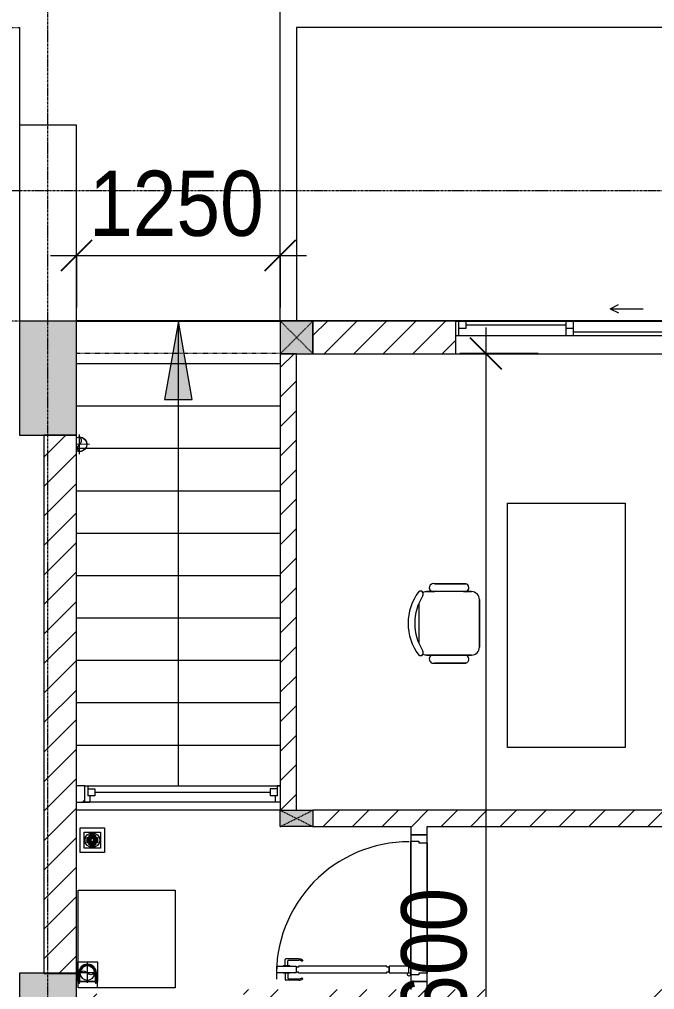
# Model space of a CAD drawing. Header units: millimetres. Extents: x 962 to 241049, y -15958 to 84407.
# Drawn here: x 146556 to 150453, y 40437 to 46387 of the extents above; entities that cross this region are included whole.
import ezdxf

# ---------------------------------------------------------------- set-up
doc = ezdxf.new("R2010")
doc.units = ezdxf.units.MM
for name, pattern in [('Dash', [6, 3, -3]), ('Dash 1_8_', [6.35, 3.175, -3.175]), ('Grid Line', [22.225, 12.7, -3.175, 3.175, -3.175]), ('IMPORT-CENTER _3_', [10.16, 6.35, -1.27, 1.27, -1.27])]:
    doc.linetypes.add(name, pattern=pattern)
for name, color, linetype, lineweight in [('0-1', 7, 'Continuous', 5), ('A-ANNO-DIMS', 211, 'Continuous', 9), ('A-ANNO-DIMS-160', 211, 'Continuous', 9), ('A-AREA', 32, 'Dash 1_8_', 9), ('A-DETL-GENF-1', 9, 'Continuous', 9), ('A-DOOR-1', 254, 'Continuous', 9), ('A-DOOR-2', 9, 'Continuous', 9), ('A-FLOR', 192, 'Continuous', 9), ('A-FLOR-2', 9, 'Continuous', 9), ('A-GLAZ', 151, 'Continuous', 9), ('A-WALL', 113, 'Continuous', 9), ('A-WALL-1', 253, 'Continuous', 18), ('A-WALL-2', 9, 'Continuous', 9), ('A-WALL-3', 113, 'Continuous', 18), ('A-WALL-PATT-1', 10, 'Continuous', 9), ('A-WALL-PATT-2', 111, 'Continuous', 9), ('G-IMPT', 8, 'Continuous', 9), ('G-IMPT-1', 254, 'Continuous', 9), ('G-IMPT-2', 8, 'IMPORT-CENTER _3_', 9), ('I-FURN', 30, 'Continuous', 9), ('I-FURN-1', 254, 'Continuous', 9), ('M-EQPM', 50, 'Continuous', 9), ('S-COLS', 52, 'Continuous', 9), ('S-COLS-1', 52, 'Continuous', 5), ('S-COLS-2', 7, 'Continuous', 18), ('S-COLS-4', 254, 'Continuous', 9), ('S-COLS-5', 253, 'Continuous', 18), ('S-COLS-6', 52, 'Continuous', 18), ('S-COLS-7', 52, 'Dash', 9), ('S-COLS-HDLN', 52, 'Dash', 9), ('S-COLS-HDLN-1', 9, 'Dash', 9), ('S-GRID-1', 1, 'Grid Line', 9), ('S-STRS', 31, 'Continuous', 9), ('S-STRS-ANNO', 31, 'Continuous', 9)]:
    doc.layers.add(name, color=color, linetype=linetype, lineweight=lineweight)
doc.styles.add('UTM Avo', font='UTM Avo.ttf', dxfattribs={"width": 0.9, "height": 400})
doc.dimstyles.new('1_Dim_chi_tiet_2_5_1', dxfattribs={"dimscale": 304.8, "dimtxt": 399.720379, "dimasz": 0.629921, "dimexe": 0.524934, "dimexo": 0.0625, "dimgap": 0.052493, "dimtad": 1, "dimdec": 0, "dimrnd": 5, "dimzin": 0, "dimdsep": 46, "dimtxsty": 'UTM Avo', "dimblk1": 'OBLIQUE', "dimblk2": 'OBLIQUE', "dimsah": 1, "dimcen": 0.09, "dimdle": 0.524934, "dimazin": 0, "dimtfac": 1, "dimtdec": 4, "dimtix": 1, "dimtmove": 0, "dimatfit": 3, "dimfxl": 1.049869, "dimfxlon": 1, "dimtvp": 1, "dimtolj": 1, "dimtzin": 0, "dimarcsym": 2})
pattern_1 = [(45, (0, 0), (-90.50967, 90.50967), [])]
pattern_2 = [(45, (63179.03, 0), (-90.50967, 90.50967), [])]

# ---------------------------------------------------------------- blocks, each defined once
blk = doc.blocks.new('NCV_TKTC_KET CAU_rvt-1-TKCS_MB TẦNG 1')
at = {"layer": 'S-COLS-1'}
for points in [[(83727.6, 43836.9), (83727.6, 44536.9), (83377.6, 44536.9), (83377.6, 43836.9), (83519.9, 43836.9)], [(83727.6, 39236.9), (83727.6, 40536.9), (83377.6, 40536.9), (83377.6, 39236.9), (83519.9, 39236.9)]]:
    blk.add_hatch(color=256, dxfattribs=at).paths.add_polyline_path(points)
at = {"layer": 'S-COLS-2'}
for p, q in [((83727.6, 44536.9), (83377.6, 44536.9)), ((83377.6, 44536.9), (83377.6, 43836.9)), ((83727.6, 43836.9), (83727.6, 44536.9)), ((83377.6, 43836.9), (83727.6, 43836.9)), ((83727.6, 40536.9), (83377.6, 40536.9)), ((83377.6, 40536.9), (83377.6, 39236.9)), ((83727.6, 39236.9), (83727.6, 40536.9))]:
    blk.add_line(p, q, dxfattribs=at)
blk = doc.blocks.new('BAN LV A - BAN LV A_dwg_ban hoc2-348006-TKCS_MB TẦNG 1')
at = {"layer": 'I-FURN'}
for p, q in [((145.8, 437.4), (-145.8, 437.4)), ((-194.4, 388.8), (-194.4, 113.4)), ((194.4, 113.4), (194.4, 388.8)), ((-243, 354.4), (-243, 162)), ((194.4, 351.4), (194.4, 150.8)), ((243.7, 162), (243.7, 354.4)), ((-120.5, 64.8), (120.5, 64.8))]:
    blk.add_line(p, q, dxfattribs=at)
at = {"layer": 'I-FURN', "flags": 128}
blk.add_lwpolyline([(-737.8, 610.5), (-737.8, 1330.5), (-154.9, 1330.5), (762.2, 1330.5), (762.2, 610.5)], close=True, dxfattribs=at)
at = {"layer": 'I-FURN'}
for centre, radius, start, end in [((-145.8, 388.8), 48.6, 90, 180), ((145.8, 388.8), 48.6, 360, 90), ((-218.7, 347.3), 25.3, 343.7398, 163.7398), ((219.4, 347.3), 25.3, 16.2602, 170.70537), ((-218.7, 154.9), 25.3, 163.7398, 16.2602), ((219.4, 154.9), 25.3, 189.29463, 16.2602), ((-180.2, 75.4), 17.8, 57.97259, 216.69006), ((-145.8, 113.4), 48.6, 180, 207.58444), ((0, 324), 324, 233.1301, 306.8699), ((0, 359.3), 318.2, 237.57575, 302.42425), ((180.2, 75.4), 17.8, 323.30994, 122.02741), ((145.8, 113.4), 48.6, 332.41556, 0)]:
    blk.add_arc(centre, radius, start, end, dxfattribs=at)
blk = doc.blocks.new('BAN LV A - BAN LV A_dwg-348005-TKCS_MB TẦNG 1')
at = {"extrusion": (0, 0, -1), "zscale": -1, "rotation": 180}
blk.add_blockref('BAN LV A - BAN LV A_dwg_ban hoc2-348006-TKCS_MB TẦNG 1', (-729, 1383.7), dxfattribs=at)
blk = doc.blocks.new('BAN LV A - BAN LV A-401069-TKCS_MB TẦNG 1')
at = {"layer": 'I-FURN-1'}
for p, q in [((-8.8, -53.2), (1491.2, -53.2)), ((-8.8, -773.2), (-8.8, -53.2)), ((1491.2, -53.2), (1491.2, -773.2)), ((1491.2, -773.2), (-8.8, -773.2)), ((583.2, -946.3), (874.8, -946.3)), ((534.6, -1029.3), (534.6, -994.9)), ((923.4, -994.9), (923.4, -1032.3)), ((486, -1221.7), (486, -1029.3)), ((972.7, -1029.3), (972.7, -1221.7)), ((534.6, -1270.3), (534.6, -1235.9)), ((923.4, -1232.9), (923.4, -1270.3))]:
    blk.add_line(p, q, dxfattribs=at)
for centre, radius, start, end in [((583.2, -994.9), 48.6, 90, 180), ((874.8, -994.9), 48.6, 0, 90), ((510.3, -1036.4), 25.3, 16.2602, 163.7398), ((948.4, -1036.4), 25.3, 16.2602, 170.70537), ((510.3, -1228.8), 25.3, 163.7398, 343.7398), ((948.4, -1228.8), 25.3, 189.29463, 16.2602), ((548.9, -1308.3), 17.8, 119.40397, 216.69006), ((583.2, -1270.3), 48.6, 180, 207.58444), ((874.8, -1270.3), 48.6, 332.41556, 0), ((909.2, -1308.3), 17.8, 323.30994, 60.59603), ((729, -1059.7), 324, 233.1301, 306.8699)]:
    blk.add_arc(centre, radius, start, end, dxfattribs=at)
at = {"extrusion": (0, 0, -1), "zscale": -1, "rotation": 180}
blk.add_blockref('BAN LV A - BAN LV A_dwg-348005-TKCS_MB TẦNG 1', (0, 0), dxfattribs=at)
blk = doc.blocks.new('MAY GIAT - MAY GIAT_dwg-348053-TKCS_MB TẦNG 1')
at = {"layer": 'G-IMPT-1', "flags": 128}
blk.add_lwpolyline([(5, 596.6), (5, 2.3), (605, 2.3), (605, 596.6)], close=True, dxfattribs=at)
blk = doc.blocks.new('MAY GIAT - MAY GIAT-401071-TKCS_MB TẦNG 1')
at = {"layer": 'I-FURN-1'}
for p, q in [((5, -2.3), (605, -2.3)), ((5, -596.6), (5, -2.3)), ((605, -2.3), (605, -596.6)), ((605, -596.6), (5, -596.6))]:
    blk.add_line(p, q, dxfattribs=at)
at = {"extrusion": (0, 0, -1), "zscale": -1, "rotation": 180}
blk.add_blockref('MAY GIAT - MAY GIAT_dwg-348053-TKCS_MB TẦNG 1', (0, 0), dxfattribs=at)
blk = doc.blocks.new('G1_SOF - BO TRU - 100x200-746114-TKCS_MB TẦNG 1')
at = {"layer": 'S-COLS'}
blk.add_hatch(color=256, dxfattribs=at).paths.add_polyline_path([(-50, -100), (50, -100), (50, 100), (-50, 100)])
at = {"layer": 'S-COLS-5'}
for p, q in [((-50, 100), (50, 100)), ((-50, -100), (-50, 100)), ((50, 100), (50, -100)), ((50, -100), (-50, -100))]:
    blk.add_line(p, q, dxfattribs=at)
at = {"layer": 'S-COLS-HDLN-1'}
for p, q in [((50, -100), (-50, 100)), ((-50, -100), (50, 100))]:
    blk.add_line(p, q, dxfattribs=at)
blk = doc.blocks.new('DOOR_CW_01 CANH MO-PANEL KINH - DIG_01-900x2200-CỬA NHÔM KÍNH-400868-TKCS_MB TẦNG 1')
at = {"layer": 'A-DETL-GENF-1'}
for p, q in [((-397, 872), (-357, 872)), ((-397, 752), (-397, 872)), ((-357, 872), (-357, 752)), ((-442, 737), (-442, 816.5)), ((-399, 820.5), (-438, 820.5)), ((-434, 799.5), (-434, 737)), ((-399, 803.5), (-430, 803.5)), ((-399, 831.8), (-397, 831.8)), ((-399, 792.2), (-399, 831.8)), ((-397, 792.2), (-399, 792.2)), ((-397, 792.2), (-397, 831.8)), ((-357, 792.2), (-357, 831.8)), ((-355, 831.8), (-357, 831.8)), ((-357, 792.2), (-355, 792.2)), ((-355, 792.2), (-355, 831.8)), ((-355, 820.5), (-316, 820.5)), ((-355, 803.5), (-324, 803.5)), ((-320, 799.5), (-320, 737)), ((-312, 737), (-312, 816.5)), ((-433.9, 711.2), (-427.3, 715.8)), ((-357, 752), (-397, 752)), ((-397, 738), (-391, 738)), ((-397, 738), (-397, 196)), ((-363, 752), (-391, 752)), ((-391, 752), (-391, 738)), ((-363, 738), (-363, 752)), ((-357, 738), (-363, 738)), ((-357, 196), (-357, 738)), ((-320.1, 711.2), (-326.7, 715.8)), ((-397, 196), (-391, 196)), ((-357, 182), (-397, 182)), ((-397, 182), (-397, 62)), ((-391, 196), (-391, 182)), ((-391, 182), (-363, 182)), ((-357, 196), (-363, 196)), ((-363, 182), (-363, 196)), ((-357, 62), (-357, 182)), ((-397, 62), (-357, 62))]:
    blk.add_line(p, q, dxfattribs=at)
blk.add_circle((-407, 60), 10, dxfattribs=at)
for centre, radius, start, end in [((-407, 60), 814, 360, 92), ((-438, 816.5), 4, 90, 180), ((-430, 799.5), 4, 90, 180), ((-324, 799.5), 4, 360, 90), ((-316, 816.5), 4, 0, 90), ((-397, 737), 45, 180, 215), ((-397, 737), 37, 180, 215), ((-357, 737), 37, 325, 0), ((-357, 737), 45, 325, 0)]:
    blk.add_arc(centre, radius, start, end, dxfattribs=at)
at = {"layer": 'A-DOOR-2'}
for p, q in [((-410, 50), (-450, 50)), ((-450, 50), (-450, -50)), ((-410, 0), (-410, 50)), ((-400, 0), (-410, 0)), ((-407, 50), (-382, 50)), ((-400, -50), (-400, 0)), ((410, 0), (400, 0)), ((400, 0), (400, -50)), ((450, 50), (410, 50)), ((410, 50), (410, 0)), ((450, -50), (450, 50)), ((-450, -50), (-400, -50)), ((400, -50), (450, -50))]:
    blk.add_line(p, q, dxfattribs=at)
blk = doc.blocks.new('NCV_TKTC_TANG 1_rvt-1-TKCS_MB TẦNG 1')
at = {"layer": 'A-WALL-PATT-1'}
h = blk.add_hatch(dxfattribs=at)
h.set_pattern_fill('FP_1', color=256, style=0, pattern_type=2)
h.set_pattern_definition(pattern_1)
h.paths.add_polyline_path([(85077.6, 41536.9), (85077.6, 44336.6), (84977.6, 44336.6), (84977.6, 41536.9)])
h = blk.add_hatch(dxfattribs=at)
h.set_pattern_fill('FP_1', color=256, style=0, pattern_type=2)
h.set_pattern_definition(pattern_1)
h.paths.add_polyline_path([(85177.2, 41436.9), (87577.6, 41436.9), (87577.6, 41536.9), (85177.2, 41536.9), (85177.2, 41522.7)])
h = blk.add_hatch(dxfattribs=at)
h.set_pattern_fill('FP_1', color=256, style=0, pattern_type=2)
h.set_pattern_definition(pattern_1)
h.paths.add_polyline_path([(85777.6, 40436.9), (85877.6, 40436.9), (85877.6, 40486.9), (85777.6, 40486.9)])
h.paths.add_polyline_path([(85777.6, 41386.9), (85877.6, 41386.9), (85877.6, 41436.9), (85777.6, 41436.9)])
h = blk.add_hatch(dxfattribs=at)
h.set_pattern_fill('FP_1', color=256, style=0, pattern_type=2)
h.set_pattern_definition(pattern_1)
h.paths.add_polyline_path([(83852.6, 40336.9), (83852.6, 40436.9), (83727.2, 40436.9), (83727.2, 40336.9)])
h.paths.add_polyline_path([(84752.6, 40336.9), (84977.2, 40336.9), (84977.2, 40436.9), (84752.6, 40436.9)])
h.paths.add_polyline_path([(85177.2, 40336.9), (86277.6, 40336.9), (86277.6, 40436.9), (85177.2, 40436.9), (85177.2, 40378.4)])
h.paths.add_polyline_path([(87277.6, 40336.9), (87427.6, 40336.9), (87427.6, 40436.9), (87177.6, 40436.9), (87177.6, 40336.9)])
h.paths.add_polyline_path([(88356, 40336.9), (88477.6, 40336.9), (88477.6, 40436.9), (88227.6, 40436.9), (88227.6, 40336.9)])
at = {"layer": 'A-FLOR-2'}
for p, q in [((84977.2, 41536.9), (83727.6, 41536.9)), ((85777.6, 41346.9), (85777.6, 40526.9)), ((85877.6, 41336.9), (85877.6, 40536.9)), ((85877.6, 40536.9), (85877.6, 41336.9))]:
    blk.add_line(p, q, dxfattribs=at)
at = {"layer": 'A-WALL-1'}
for p, q in [((84977.6, 44336.6), (84977.6, 41536.9)), ((85077.6, 44336.6), (84977.6, 44336.6)), ((85077.6, 41536.9), (85077.6, 44336.6)), ((87577.6, 41536.9), (85177.2, 41536.9)), ((85177.2, 41436.9), (85777.6, 41436.9)), ((85777.6, 41436.9), (85777.6, 41386.9)), ((85877.6, 41436.9), (87577.6, 41436.9)), ((85877.6, 41386.9), (85877.6, 41436.9)), ((85777.6, 41386.9), (85877.6, 41386.9)), ((85777.6, 40486.9), (85777.6, 40436.9)), ((85877.6, 40486.9), (85777.6, 40486.9)), ((85877.6, 40436.9), (85877.6, 40486.9))]:
    blk.add_line(p, q, dxfattribs=at)
at = {"layer": 'A-WALL-2'}
for p, q in [((85777.6, 40526.9), (85777.6, 41346.9)), ((85877.6, 41336.9), (85877.6, 40536.9))]:
    blk.add_line(p, q, dxfattribs=at)
at = {"layer": 'A-DOOR-1', "rotation": 90.00000000000144}
blk.add_blockref('DOOR_CW_01 CANH MO-PANEL KINH - DIG_01-900x2200-CỬA NHÔM KÍNH-400868-TKCS_MB TẦNG 1', (85827.6, 40936.9), dxfattribs=at)
at = {"layer": 'I-FURN-1'}
for name, p, rotation in [('BAN LV A - BAN LV A-401069-TKCS_MB TẦNG 1', (87145.3, 43412.2), 270.0000000000002), ('MAY GIAT - MAY GIAT-401071-TKCS_MB TẦNG 1', (84334.2, 41051.9), 270)]:
    blk.add_blockref(name, p, dxfattribs=dict(at, rotation=rotation))
at = {"layer": 'S-COLS-4', "rotation": 270.0000000000011}
blk.add_blockref('G1_SOF - BO TRU - 100x200-746114-TKCS_MB TẦNG 1', (85077.2, 41486.9), dxfattribs=at)
blk = doc.blocks.new('M_Fixed - 1200 x 1400-2147275-TKCS_MB TẦNG 1')
at = {"layer": 'A-GLAZ'}
for p, q in [((-600, 37), (-568, 37)), ((-581, -63), (-581, 0)), ((-581, 0), (-537, 0)), ((-568, 0), (-568, 37)), ((-537, -44), (-537, 0)), ((537, 0), (581, 0)), ((537, -44), (537, 0)), ((568, 0), (568, 37)), ((600, 37), (568, 37)), ((581, -63), (581, 0)), ((-581, -44), (-537, -44)), ((-537, -22), (537, -22)), ((581, -44), (537, -44)), ((-600, -63), (-581, -63)), ((598.9, -63), (581, -63))]:
    blk.add_line(p, q, dxfattribs=at)
blk = doc.blocks.new('1_FAMILY RVT - W01-WxH 1400x1400xmm-389822-TKCS_MB TẦNG 1')
at = {"layer": 'A-GLAZ'}
for p, q in [((248.4, 172.39), (299.2, 197.79)), ((248.4, 172.39), (299.2, 146.99)), ((248.4, 172.39), (451.6, 172.39)), ((-700, 96.19), (-700, -103.81)), ((700, 96.19), (-700, 96.19)), ((-700, 96.19), (-636.5, 96.19)), ((-680.95, 96.19), (-680.95, 7.29)), ((-636.5, 96.19), (-22.225, 96.19)), ((-636.5, 96.19), (-636.5, 51.74)), ((-636.5, 73.965), (-22.225, 73.965)), ((-22.225, 7.29), (-22.225, 96.19)), ((-22.225, 96.19), (22.225, 96.19)), ((22.225, 96.19), (680.95, 96.19)), ((22.225, 96.19), (22.225, 7.29)), ((680.95, 96.19), (700, 96.19)), ((680.95, 96.19), (680.95, 7.29)), ((700, -103.81), (700, 96.19)), ((-700, 7.29), (-680.95, 7.29)), ((-636.5, 51.74), (-680.95, 51.74)), ((-680.95, 7.29), (-22.225, 7.29)), ((22.225, 51.74), (-22.225, 51.74)), ((-22.225, 7.29), (22.225, 7.29)), ((22.225, 29.515), (636.5, 29.515)), ((22.225, 7.29), (636.5, 7.29)), ((636.5, 51.74), (636.5, 7.29)), ((680.95, 51.74), (636.5, 51.74)), ((636.5, 7.29), (700, 7.29)), ((-700, -103.81), (700, -103.81))]:
    blk.add_line(p, q, dxfattribs=at)
blk = doc.blocks.new('TKTC_XREF_251221_MB TANG 1 - TKTC_XREF_260130_MB TANG 1_dwg_CUM U_DN100-4202112-TKCS_MB TẦNG 1')
at = {"layer": 'G-IMPT'}
blk.add_hatch(color=256, dxfattribs=at).paths.add_polyline_path([(0, 61), (0, 57), (14.8, 55.1), (28.5, 49.4), (40.3, 40.3), (49.4, 28.5), (55.1, 14.8), (57, 0), (55.1, -14.8), (49.4, -28.5), (40.3, -40.3), (28.5, -49.4), (14.8, -55.1), (0, -57), (0, -61), (15.8, -58.9), (30.5, -52.8), (43.1, -43.1), (52.8, -30.5), (59.7, -9.6), (61, 0), (58.9, 15.8), (52.8, 30.5), (43.1, 43.1), (30.5, 52.8), (15.8, 58.9)])
for p, q in [((-79.1, 66.6), (-79.1, 63.4)), ((-76.6, 66.6), (-76.6, 63.4)), ((-74.6, 66.6), (-74.6, 63.4)), ((-72.7, 69.3), (-72.7, 60.7)), ((-66.9, 67.9), (-71.7, 67.9)), ((-66.9, 62.1), (-71.7, 62.1)), ((-65, 69), (0, 69)), ((-79.1, -63.4), (-79.1, -66.6)), ((-76.6, -63.4), (-76.6, -66.6)), ((-74.6, -63.4), (-74.6, -66.6)), ((-72.7, -60.7), (-72.7, -69.3)), ((-66.9, -62.1), (-71.7, -62.1)), ((-66.9, -67.9), (-71.7, -67.9)), ((-65, -69), (0, -69))]:
    blk.add_line(p, q, dxfattribs=at)
at = {"layer": 'G-IMPT', "flags": 128}
for points in [[(-72.7, 67.6), (-78.1, 67.6), (-78.1, 62.4), (-72.7, 62.4)], [(-71.7, 59.2), (-66.9, 59.2), (-66.9, 70.8), (-71.7, 70.8)], [(-66.9, 70.8), (-66.9, 72.7), (-65, 72.7), (-65, 57.3), (-66.9, 57.3), (-66.9, 59.2)], [(-65, 61), (0, 61), (0, 57)], [(-72.7, -62.4), (-78.1, -62.4), (-78.1, -67.6), (-72.7, -67.6)], [(-71.7, -70.8), (-66.9, -70.8), (-66.9, -59.2), (-71.7, -59.2)], [(-66.9, -59.2), (-66.9, -57.3), (-65, -57.3), (-65, -72.7), (-66.9, -72.7), (-66.9, -70.8)], [(-65, -61), (0, -61), (0, -57)]]:
    blk.add_lwpolyline(points, dxfattribs=at)
at = {"layer": 'G-IMPT'}
for centre, radius, start, end in [((-78.1, 66.6), 0.96, 90, 180), ((-78.1, 63.4), 0.96, 180, 270), ((-71.1, 69.3), 1.56, 112.61986, 247.38014), ((-67.9, 65), 4.8, 143.1301, 216.8699), ((-71.1, 60.7), 1.56, 112.61986, 247.38014), ((0, 0), 69, 270, 90), ((0, 0), 61, 270, 90), ((0, 0), 57, 270, 90), ((-78.1, -63.4), 0.96, 90, 180), ((-78.1, -66.6), 0.96, 180, 270), ((-71.1, -60.7), 1.56, 112.61986, 247.38014), ((-67.9, -65), 4.8, 143.1301, 216.8699), ((-71.1, -69.3), 1.56, 112.61986, 247.38014)]:
    blk.add_arc(centre, radius, start, end, dxfattribs=at)
blk = doc.blocks.new('TKTC_XREF_251221_MB TANG 1 - TKTC_XREF_260130_MB TANG 1_dwg_$cc-4202122-TKCS_MB TẦNG 1')
at = {"layer": 'G-IMPT'}
blk.add_circle((0, 0), 0.5, dxfattribs=at)
for centre, radius, start, end in [((0, 0), 0.5, 90, 270), ((0.188, 0.25), 0.313, 126.8699, 233.1301), ((-0.188, -0.25), 0.313, 306.8699, 53.1301)]:
    blk.add_arc(centre, radius, start, end, dxfattribs=at)
at = {"layer": 'G-IMPT-2'}
for p, q in [((0, -0.673), (0, 0.673)), ((-0.673, 0), (0.673, 0))]:
    blk.add_line(p, q, dxfattribs=at)
blk = doc.blocks.new('TKTC_XREF_251221_MB TANG 1 - TKTC_XREF_260130_MB TANG 1_dwg_THU NUOC - THU NUOC-444531-TKCS_MB TẦNG 1-4202124-TKCS_MB TẦNG 1')
at = {"layer": 'M-EQPM'}
for p, q in [((-23.3, 10.8), (40.9, 10.8)), ((40.9, 4.8), (-23.3, 4.8)), ((-11, 23.3), (28.5, 23.3)), ((28.5, 17.3), (-11, 17.3)), ((-1.1, 35.6), (18.5, 35.6)), ((18.5, 29.6), (-1.1, 29.6)), ((-23.3, -13.6), (40.9, -13.6)), ((40.9, -19.6), (-23.3, -19.6)), ((-11, -26.1), (28.5, -26.1)), ((28.5, -32.1), (-11, -32.1)), ((-1.1, -38.5), (18.5, -38.5)), ((18.5, -44.5), (-1.1, -44.5))]:
    blk.add_line(p, q, dxfattribs=at)
at = {"layer": 'M-EQPM', "flags": 128}
for points in [[(83.7, -79.4), (83.7, 70.6), (-66.3, 70.6), (-66.3, -79.4)], [(58.7, -54.4), (58.7, 45.6), (-41.3, 45.6), (-41.3, -54.4)]]:
    blk.add_lwpolyline(points, close=True, dxfattribs=at)
for points in [[(-23.3, -1.2), (0.7, -1.2), (0.7, -7.2), (-23.3, -7.2)], [(40.9, -7.2), (16.7, -7.2), (16.7, -1.2), (40.9, -1.2)]]:
    blk.add_lwpolyline(points, dxfattribs=at)
at = {"layer": 'M-EQPM'}
for centre, radius, start, end in [((8.7, -4.4), 45, 360, 180), ((8.7, -4.4), 45, 360, 180), ((-23.3, 7.8), 3, 90, 270), ((-11, 20.3), 3, 90, 270), ((-1.1, 32.6), 3, 90, 270), ((18.5, 32.6), 3, 270, 90), ((28.5, 20.3), 3, 270, 90), ((40.9, 7.8), 3, 270, 90), ((8.7, -4.4), 45, 180, 360), ((8.7, -4.4), 45, 180, 360), ((-23.3, -4.2), 3, 90, 270), ((-23.3, -16.6), 3, 90, 270), ((-11, -29.1), 3, 90, 270), ((-1.1, -41.5), 3, 90, 270), ((18.5, -41.5), 3, 270, 90), ((28.5, -29.1), 3, 270, 90), ((40.9, -4.2), 3, 270, 90), ((40.9, -16.6), 3, 270, 90)]:
    blk.add_arc(centre, radius, start, end, dxfattribs=at)
blk = doc.blocks.new('TKTC_XREF_251221_MB TANG 1 - TKTC_XREF_260130_MB TANG 1_dwg_$cc-V213-TKCS_MB TẦNG 1')
at = {"layer": 'G-IMPT'}
for centre, radius, start, end in [((0, 0), 0.5, 61.97564, 296.90054), ((0, 0), 0.5, 90, 270), ((0.188, 0.25), 0.313, 126.8699, 233.1301), ((-0.188, -0.25), 0.313, 306.8699, 53.1301)]:
    blk.add_arc(centre, radius, start, end, dxfattribs=at)
at = {"layer": 'G-IMPT-2'}
for p, q in [((0, -0.673), (0, 0.673)), ((-0.673, 0), (0.2, 0))]:
    blk.add_line(p, q, dxfattribs=at)
blk = doc.blocks.new('TKTC_XREF_251221_MB TANG 1 - TKTC_XREF_260130_MB TANG 1_dwg-4202109-TKCS_MB TẦNG 1')
at = {"layer": 'G-IMPT', "flags": 128}
blk.add_lwpolyline([(-114699.1, -356807.7), (-119424.1, -356807.7), (-119424.1, -355607.7), (-119774.5, -355607.7)], dxfattribs=at)
for points in [[(-119415.9, -360739.7), (-119296.3, -360739.7), (-119296.3, -360859.7), (-119415.9, -360859.7)], [(-119414.1, -360859.7), (-119298.3, -360859.7), (-119298.3, -360899.7), (-119414.1, -360899.7)]]:
    blk.add_lwpolyline(points, close=True, dxfattribs=at)
at = {"extrusion": (0, 0, -1)}
for name, p, xscale, yscale, zscale, rotation in [('TKTC_XREF_251221_MB TANG 1 - TKTC_XREF_260130_MB TANG 1_dwg_$cc-V213-TKCS_MB TẦNG 1', (119406.1, -357565.5), 90.00000000005068, 90.00000000005068, -90.00000000005069, 0.3740267799372842), ('TKTC_XREF_251221_MB TANG 1 - TKTC_XREF_260130_MB TANG 1_dwg_$cc-4202122-TKCS_MB TẦNG 1', (119358.3, -360806.9), 90.00000000005063, 90.00000000005063, -90.00000000005063, 270.3740267799378)]:
    blk.add_blockref(name, p, dxfattribs=dict(at, xscale=xscale, yscale=yscale, zscale=zscale, rotation=rotation))
at = {"extrusion": (0, 0, -1), "zscale": -1}
blk.add_blockref('TKTC_XREF_251221_MB TANG 1 - TKTC_XREF_260130_MB TANG 1_dwg_THU NUOC - THU NUOC-444531-TKCS_MB TẦNG 1-4202124-TKCS_MB TẦNG 1', (119318.4, -359988.7), dxfattribs=at)
at = {"xscale": 0.789473684210524, "yscale": 0.789473684210524, "zscale": 0.789473684210524, "rotation": 89.99999999844344}
blk.add_blockref('TKTC_XREF_251221_MB TANG 1 - TKTC_XREF_260130_MB TANG 1_dwg_CUM U_DN100-4202112-TKCS_MB TẦNG 1', (-119356.5, -360808.4), dxfattribs=at)
blk = doc.blocks.new('TKTC_XREF_251221_MB TANG 1 - TKTC_XREF_251221_MB TANG 1-2038492-TKCS_MB TẦNG 1')
blk.add_blockref('TKTC_XREF_251221_MB TANG 1 - TKTC_XREF_260130_MB TANG 1_dwg-4202109-TKCS_MB TẦNG 1', (169499.1, 384109.7))
blk = doc.blocks.new('G1_SOF - BO TRU - 200x200-3050151-TKCS_MB TẦNG 1')
at = {"layer": 'S-COLS-HDLN'}
for p, q in [((-100, 100), (100, -100)), ((100, 100), (-100, -100))]:
    blk.add_line(p, q, dxfattribs=at)
blk = doc.blocks.new('DIMBLOCK338-TKCS_MB TẦNG 1')
at = {"layer": 'A-ANNO-DIMS-160'}
for p, q in [((146906.6, 44620), (146906.6, 45100)), ((148156.6, 44620), (148156.6, 45100)), ((146746.6, 44940), (148316.6, 44940)), ((146906.6, 44940), (146906.6, 44620)), ((148156.6, 44940), (148156.6, 44620))]:
    blk.add_line(p, q, dxfattribs=at)
at = {"layer": 'A-ANNO-DIMS-160', "lineweight": 25}
for p, q in [((146906.6, 44940), (147002.6, 45036)), ((148156.6, 44940), (148252.6, 45036)), ((146906.6, 44940), (146810.6, 44844)), ((148156.6, 44940), (148060.6, 44844))]:
    blk.add_line(p, q, dxfattribs=at)
at = {"layer": 'A-ANNO-DIMS-160', "color": 0, "insert": (146983.8, 45459.6), "char_height": 400, "width": 1314.636, "attachment_point": 1, "line_spacing_factor": 1.110334, "style": 'UTM Avo'}
blk.add_mtext('1250', dxfattribs=at)
blk = doc.blocks.new('_Oblique')
at = {"color": 0, "linetype": 'ByBlock', "lineweight": -2}
blk.add_line((-0.5, -0.5), (0.5, 0.5), dxfattribs=at)
blk = doc.blocks.new('DIMBLOCK367-TKCS_MB TẦNG 1')
at = {"layer": 'A-ANNO-DIMS-160'}
for p, q in [((149417.4, 44497.4), (149417.4, 36577.8)), ((149737.4, 44337.4), (149257.4, 44337.4)), ((149417.4, 44337.4), (149737.4, 44337.4)), ((149737.4, 36737.8), (149257.4, 36737.8)), ((149417.4, 36737.8), (149737.4, 36737.8))]:
    blk.add_line(p, q, dxfattribs=at)
at = {"layer": 'A-ANNO-DIMS-160', "lineweight": 25}
for p, q in [((149417.4, 44337.4), (149321.4, 44433.4)), ((149417.4, 44337.4), (149513.4, 44241.4)), ((149417.4, 36737.8), (149321.4, 36833.8)), ((149417.4, 36737.8), (149513.4, 36641.8))]:
    blk.add_line(p, q, dxfattribs=at)
at = {"layer": 'A-ANNO-DIMS-160', "color": 0, "insert": (148897.8, 39989.8), "char_height": 400, "width": 1314.636, "attachment_point": 1, "rotation": 90, "line_spacing_factor": 1.110334, "style": 'UTM Avo'}
blk.add_mtext('7600', dxfattribs=at)

msp = doc.modelspace()

# ---------------------------------------------------------------- hatches: boundary and pattern name
at = {"layer": 'A-WALL-PATT-2'}
h = msp.add_hatch(dxfattribs=at)
h.set_pattern_fill('FP_1', color=256, style=0, pattern_type=2)
h.set_pattern_definition(pattern_2)
h.paths.add_polyline_path([(151535, 44336.9), (151631.6, 44336.9), (151631.6, 44536.9), (150631.6, 44536.9), (150631.6, 44336.9)])
h.paths.add_polyline_path([(148356.6, 44336.9), (149231.6, 44336.9), (149231.6, 44536.9), (148356.6, 44536.9)])
h = msp.add_hatch(dxfattribs=at)
h.set_pattern_fill('FP_1', color=256, style=0, pattern_type=2)
h.set_pattern_definition(pattern_2)
h.paths.add_polyline_path([(146706.6, 40535.7), (146906.6, 40535.7), (146906.6, 43836.9), (146706.6, 43836.9), (146706.6, 40547.7)])
h = msp.add_hatch(dxfattribs=at)
h.set_pattern_fill('FP_1', color=256, style=0, pattern_type=2)
h.set_pattern_definition(pattern_2)
h.paths.add_polyline_path([(146956.6, 41587.4), (146956.6, 41687.4), (146906.6, 41687.4), (146906.6, 41587.4)])
at = {"layer": 'S-COLS-1'}
msp.add_hatch(color=256, dxfattribs=at).paths.add_polyline_path([(148156.6, 44336.9), (148356.6, 44336.9), (148356.6, 44536.9), (148156.6, 44536.9)])
at = {"layer": 'S-STRS-ANNO'}
msp.add_hatch(color=256, dxfattribs=at).paths.add_polyline_path([(147616.2, 44056.9), (147531.6, 44536.9), (147447, 44056.9)])

# ---------------------------------------------------------------- linework, layer by layer
at = {"layer": 'A-AREA'}
for p, q in [((140706.6, 46336.9), (146556.6, 46336.9)), ((146556.6, 46336.9), (146556.6, 44536.9)), ((148156.6, 44337.4), (146906.6, 44337.4))]:
    msp.add_line(p, q, dxfattribs=at)
at = {"layer": 'A-FLOR'}
msp.add_line((148156.6, 44536.9), (146906.6, 44536.9), dxfattribs=at)
at = {"layer": 'A-WALL'}
for p, q in [((148156.6, 44536.9), (148156.6, 47586.3)), ((148256.6, 46337.4), (148256.6, 44536.9)), ((162956.6, 46337.4), (148256.6, 46337.4)), ((148356.6, 44536.9), (148356.6, 44336.9)), ((146956.6, 41687.4), (148156.6, 41687.4)), ((148156.6, 41587.4), (146956.6, 41587.4))]:
    msp.add_line(p, q, dxfattribs=at)
at = {"layer": 'A-WALL-3'}
for p, q in [((149231.6, 44536.9), (148356.6, 44536.9)), ((148356.6, 44336.9), (149231.6, 44336.9)), ((146906.6, 43836.9), (146706.6, 43836.9)), ((146706.6, 43836.9), (146706.6, 40535.7)), ((146906.6, 40535.7), (146906.6, 43836.9)), ((146956.6, 41687.4), (146906.6, 41687.4)), ((146956.6, 41587.4), (146956.6, 41687.4)), ((146906.6, 41587.4), (146956.6, 41587.4)), ((146706.6, 40535.7), (146906.6, 40535.7))]:
    msp.add_line(p, q, dxfattribs=at)
at = {"layer": 'S-COLS'}
msp.add_line((148356.6, 44336.9), (148356.6, 44536.9), dxfattribs=at)
at = {"layer": 'S-COLS-6'}
for p, q in [((148356.6, 44536.9), (148156.6, 44536.9)), ((148156.6, 44536.9), (148156.6, 44336.9)), ((148156.6, 44336.9), (148356.6, 44336.9))]:
    msp.add_line(p, q, dxfattribs=at)
at = {"layer": 'S-GRID-1'}
for p, q in [((146731.6, 15532), (146731.6, 78459.2)), ((190336.8, 45336.9), (98297.8, 45336.9)), ((192368.8, 44536.9), (96265.8, 44536.9))]:
    msp.add_line(p, q, dxfattribs=at)
at = {"layer": 'S-STRS'}
for p, q in [((146556.6, 46336.9), (146556.6, 46036.9)), ((146556.6, 46036.9), (146556.6, 45736.9)), ((146556.6, 45736.9), (146556.6, 45436.9)), ((146556.6, 45436.9), (146556.6, 45136.9)), ((146556.6, 45136.9), (146556.6, 44836.9)), ((146556.6, 44836.9), (146556.6, 44536.9)), ((146906.6, 44536.9), (148156.6, 44536.9)), ((146906.6, 44276.9), (148156.6, 44276.9)), ((146906.6, 44016.9), (148156.6, 44016.9)), ((146906.6, 43756.9), (148156.6, 43756.9)), ((146906.6, 43496.9), (148156.6, 43496.9)), ((146906.6, 43236.9), (148156.6, 43236.9)), ((146906.6, 42976.9), (148156.6, 42976.9)), ((146906.6, 42716.9), (148156.6, 42716.9)), ((146906.6, 42456.9), (148156.6, 42456.9)), ((146906.6, 42196.9), (148156.6, 42196.9)), ((146906.6, 41936.9), (148156.6, 41936.9))]:
    msp.add_line(p, q, dxfattribs=at)
at = {"layer": 'S-STRS-ANNO'}
for p, q in [((147531.6, 44536.9), (147447, 44056.9)), ((147531.6, 44276.9), (147531.6, 44536.9)), ((147616.2, 44056.9), (147531.6, 44536.9)), ((147531.6, 44016.9), (147531.6, 44276.9)), ((147447, 44056.9), (147616.2, 44056.9)), ((147531.6, 43756.9), (147531.6, 44016.9)), ((147531.6, 43496.9), (147531.6, 43756.9)), ((147531.6, 43236.9), (147531.6, 43496.9)), ((147531.6, 42976.9), (147531.6, 43236.9)), ((147531.6, 42716.9), (147531.6, 42976.9)), ((147531.6, 42456.9), (147531.6, 42716.9)), ((147531.6, 42196.9), (147531.6, 42456.9)), ((147531.6, 41936.9), (147531.6, 42196.9)), ((147531.6, 41687.4), (147531.6, 41936.9))]:
    msp.add_line(p, q, dxfattribs=at)

# ---------------------------------------------------------------- block references
at = {"layer": '0-1'}
for name in ['NCV_TKTC_KET CAU_rvt-1-TKCS_MB TẦNG 1', 'NCV_TKTC_TANG 1_rvt-1-TKCS_MB TẦNG 1']:
    msp.add_blockref(name, (63179, 0), dxfattribs=at)
at = {"layer": 'A-GLAZ'}
msp.add_blockref('1_FAMILY RVT - W01-WxH 1400x1400xmm-389822-TKCS_MB TẦNG 1', (149931.6, 44440.7), dxfattribs=at)
at = {"layer": 'A-GLAZ', "rotation": 180}
msp.add_blockref('M_Fixed - 1200 x 1400-2147275-TKCS_MB TẦNG 1', (147556.6, 41624.4), dxfattribs=at)
at = {"layer": 'M-EQPM'}
msp.add_blockref('TKTC_XREF_251221_MB TANG 1 - TKTC_XREF_251221_MB TANG 1-2038492-TKCS_MB TẦNG 1', (96831.6, 17236.9), dxfattribs=at)
at = {"layer": 'S-COLS-7'}
msp.add_blockref('G1_SOF - BO TRU - 200x200-3050151-TKCS_MB TẦNG 1', (148256.6, 44436.9), dxfattribs=at)

# ---------------------------------------------------------------- dimensions: what is measured, and where the dimension line sits
at = {"layer": 'A-ANNO-DIMS'}
dim = msp.add_linear_dim(base=(148156.6, 44940), p1=(146906.6, 44620), p2=(148156.6, 44620), dimstyle='1_Dim_chi_tiet_2_5_1', override={"dimpost": '<>', "dimfxl": 1250}, dxfattribs=at)
dim.commit()
dim.dimension.update_dxf_attribs({"geometry": 'DIMBLOCK338-TKCS_MB TẦNG 1', "text_midpoint": (147531.6, 45163)})
dim = msp.add_linear_dim(base=(149417.4, 36737.8), p1=(149737.4, 44337.4), p2=(149737.4, 36737.8), angle=90, dimstyle='1_Dim_chi_tiet_2_5_1', override={"dimpost": '<>', "dimfxl": 7599.573178}, dxfattribs=at)
dim.commit()
dim.dimension.update_dxf_attribs({"geometry": 'DIMBLOCK367-TKCS_MB TẦNG 1', "text_midpoint": (149194.4, 40537.6)})

doc.saveas('drawing.dxf')
